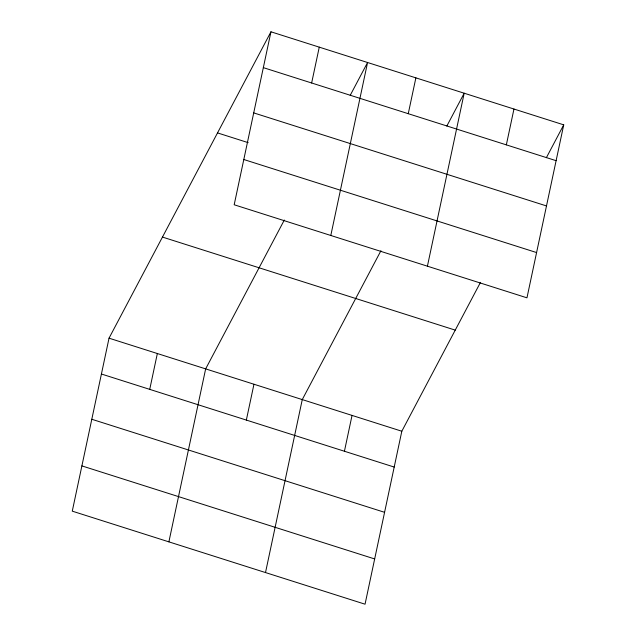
<?xml version="1.0" encoding="UTF-8"?>
<svg xmlns="http://www.w3.org/2000/svg" width="636" height="636" viewBox="0 0 636 636"><rect width="100%" height="100%" fill="white"/><g stroke="black" fill="none" stroke-linecap="round" stroke-linejoin="round"><path stroke-width="0.95" d="M270.952 31.8L234.183 204.768L526.966 297.823L563.727 124.847L270.952 31.8L109.034 338.177L72.273 511.153L365.048 604.2L401.817 431.232L480.474 282.376M149.73 389.367L157.346 353.529M168.89 541.856L205.651 368.888L284.316 220.04M311.64 82.99L319.264 47.151M246.347 420.07L253.963 384.239M330.8 235.479L367.568 62.503L350.213 95.344M265.506 572.567L302.267 399.591L380.932 250.743M408.256 113.693L415.88 77.862M344.426 451.242L352.042 415.411M427.416 266.182L464.185 93.214L446.83 126.047M506.343 144.865L513.96 109.026M546.372 157.688L563.727 124.847M263.336 67.639L556.11 160.685M253.716 112.89L546.491 205.937M217.52 132.908L248.175 142.647M243.803 159.517L536.585 252.564M162.466 237.077L455.249 330.124M109.034 338.177L401.817 431.232M101.418 374.016L394.193 467.062M91.799 419.267L384.581 512.322M81.893 465.894L374.668 558.949"/></g></svg>
